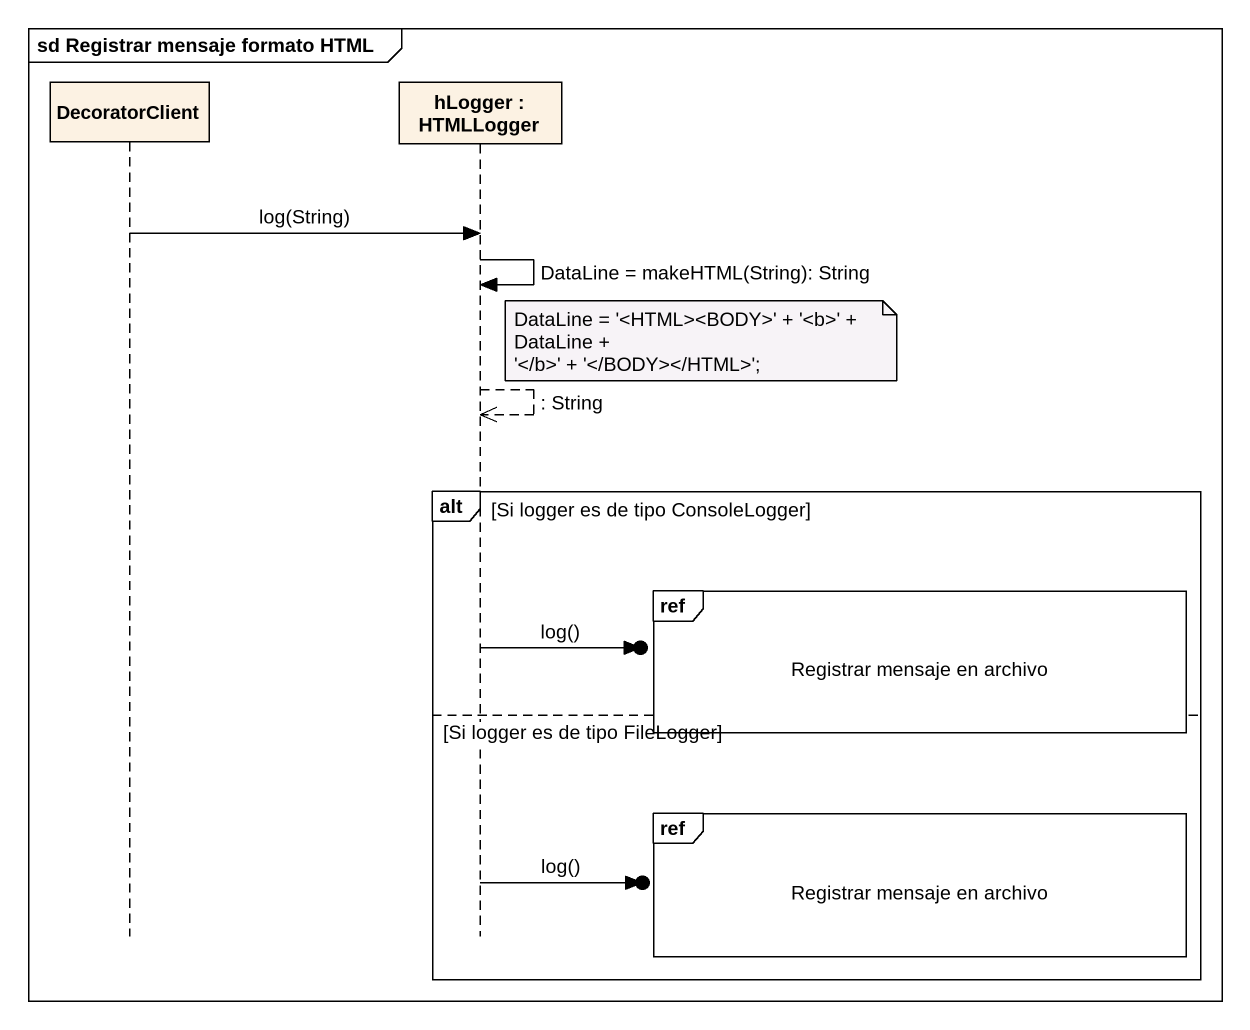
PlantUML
@startuml
mainframe sd Registrar mensaje formato HTML
hide footbox
participant DecoratorClient
participant "hLogger : HTMLLogger" as hLogger

DecoratorClient -> hLogger : log(String)
hLogger -> hLogger : DataLine = makeHTML(String): String
note right of hLogger
  DataLine = '<HTML><BODY>' + '~<b>' + DataLine +
  ~'~</b>' + '</BODY></HTML>';
end note
hLogger -->> hLogger : : String
alt Si logger es de tipo ConsoleLogger
  ref over hLogger : Registrar mensaje en archivo
  hLogger ->o] : log()
else Si logger es de tipo FileLogger
  ref over hLogger : Registrar mensaje en archivo
  hLogger ->o] : log()
end
@enduml
